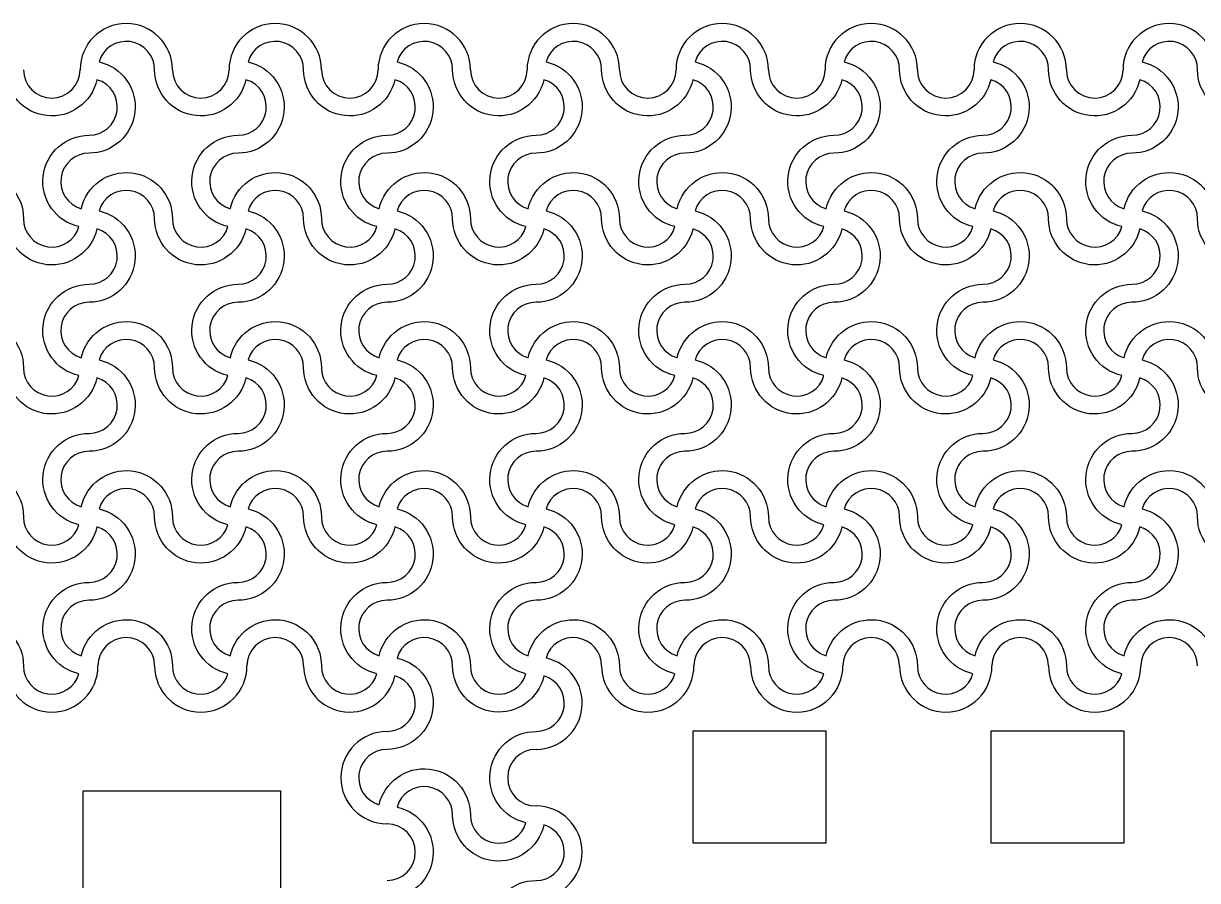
# Model space of a CAD drawing. Header units: millimetres. Extents: x 24 to 345, y 12 to 201.
# Drawn here: x 68.219 to 71.371, y 45.318 to 47.618 of the extents above; entities that cross this region are included whole.
import ezdxf

# ---------------------------------------------------------------- set-up
doc = ezdxf.new("R2010")
doc.units = ezdxf.units.MM
doc.header["$MEASUREMENT"] = 0
doc.layers.add('5th metal (rf+ground)', color=240, linetype='Continuous')

msp = doc.modelspace()

# ---------------------------------------------------------------- linework, layer by layer
at = {"layer": '5th metal (rf+ground)'}
for points in [[(68.41633, 47.46724, -0.8959788), (68.1713, 47.49421, 0.8687853), (68.02227, 47.51524, -0.8959788), (67.9953, 47.27021, 0.8687853), (67.97427, 47.12118, -0.8959788), (68.2193, 47.09421, 0.8687853), (68.36833, 47.07318, -0.8959788), (68.3953, 47.31821, 0.8687853)], [(68.41633, 47.46724, -0.8959788), (68.1713, 47.49421, 0.8687853), (68.02227, 47.51524, -0.8959788), (67.9953, 47.27021, 0.8687853), (67.97427, 47.12118, -0.8959788), (68.2193, 47.09421, 0.8687853), (68.36833, 47.07318, -0.8959788), (68.3953, 47.31821, 0.8687853)], [(68.41633, 47.46724, -0.8959788), (68.1713, 47.49421, 0.8687853), (68.02227, 47.51524, -0.8959788), (67.9953, 47.27021, 0.8687853), (67.97427, 47.12118, -0.8959788), (68.2193, 47.09421, 0.8687853), (68.36833, 47.07318, -0.8959788), (68.3953, 47.31821, 0.8687853)], [(68.41633, 47.46724, -0.8959788), (68.1713, 47.49421, 0.8687853), (68.02227, 47.51524, -0.8959788), (67.9953, 47.27021, 0.8687853), (67.97427, 47.12118, -0.8959788), (68.2193, 47.09421, 0.8687853), (68.36833, 47.07318, -0.8959788), (68.3953, 47.31821, 0.8687853)], [(68.81633, 47.46724, -0.8959788), (68.5713, 47.49421, 0.8687853), (68.42227, 47.51524, -0.8959788), (68.3953, 47.27021, 0.8687853), (68.37427, 47.12118, -0.8959788), (68.6193, 47.09421, 0.8687853), (68.76833, 47.07318, -0.8959788), (68.7953, 47.31821, 0.8687853)], [(68.81633, 47.46724, -0.8959788), (68.5713, 47.49421, 0.8687853), (68.42227, 47.51524, -0.8959788), (68.3953, 47.27021, 0.8687853), (68.37427, 47.12118, -0.8959788), (68.6193, 47.09421, 0.8687853), (68.76833, 47.07318, -0.8959788), (68.7953, 47.31821, 0.8687853)], [(68.81633, 47.46724, -0.8959788), (68.5713, 47.49421, 0.8687853), (68.42227, 47.51524, -0.8959788), (68.3953, 47.27021, 0.8687853), (68.37427, 47.12118, -0.8959788), (68.6193, 47.09421, 0.8687853), (68.76833, 47.07318, -0.8959788), (68.7953, 47.31821, 0.8687853)], [(68.81633, 47.46724, -0.8959788), (68.5713, 47.49421, 0.8687853), (68.42227, 47.51524, -0.8959788), (68.3953, 47.27021, 0.8687853), (68.37427, 47.12118, -0.8959788), (68.6193, 47.09421, 0.8687853), (68.76833, 47.07318, -0.8959788), (68.7953, 47.31821, 0.8687853)], [(69.21633, 47.46724, -0.8959788), (68.9713, 47.49421, 0.8687853), (68.82227, 47.51524, -0.8959788), (68.7953, 47.27021, 0.8687853), (68.77427, 47.12118, -0.8959788), (69.0193, 47.09421, 0.8687853), (69.16833, 47.07318, -0.8959788), (69.1953, 47.31821, 0.8687853)], [(69.21633, 47.46724, -0.8959788), (68.9713, 47.49421, 0.8687853), (68.82227, 47.51524, -0.8959788), (68.7953, 47.27021, 0.8687853), (68.77427, 47.12118, -0.8959788), (69.0193, 47.09421, 0.8687853), (69.16833, 47.07318, -0.8959788), (69.1953, 47.31821, 0.8687853)], [(69.21633, 47.46724, -0.8959788), (68.9713, 47.49421, 0.8687853), (68.82227, 47.51524, -0.8959788), (68.7953, 47.27021, 0.8687853), (68.77427, 47.12118, -0.8959788), (69.0193, 47.09421, 0.8687853), (69.16833, 47.07318, -0.8959788), (69.1953, 47.31821, 0.8687853)], [(69.21633, 47.46724, -0.8959788), (68.9713, 47.49421, 0.8687853), (68.82227, 47.51524, -0.8959788), (68.7953, 47.27021, 0.8687853), (68.77427, 47.12118, -0.8959788), (69.0193, 47.09421, 0.8687853), (69.16833, 47.07318, -0.8959788), (69.1953, 47.31821, 0.8687853)], [(69.61633, 47.46724, -0.8959788), (69.3713, 47.49421, 0.8687853), (69.22227, 47.51524, -0.8959788), (69.1953, 47.27021, 0.8687853), (69.17427, 47.12118, -0.8959788), (69.4193, 47.09421, 0.8687853), (69.56833, 47.07318, -0.8959788), (69.5953, 47.31821, 0.8687853)], [(69.61633, 47.46724, -0.8959788), (69.3713, 47.49421, 0.8687853), (69.22227, 47.51524, -0.8959788), (69.1953, 47.27021, 0.8687853), (69.17427, 47.12118, -0.8959788), (69.4193, 47.09421, 0.8687853), (69.56833, 47.07318, -0.8959788), (69.5953, 47.31821, 0.8687853)], [(69.61633, 47.46724, -0.8959788), (69.3713, 47.49421, 0.8687853), (69.22227, 47.51524, -0.8959788), (69.1953, 47.27021, 0.8687853), (69.17427, 47.12118, -0.8959788), (69.4193, 47.09421, 0.8687853), (69.56833, 47.07318, -0.8959788), (69.5953, 47.31821, 0.8687853)], [(69.61633, 47.46724, -0.8959788), (69.3713, 47.49421, 0.8687853), (69.22227, 47.51524, -0.8959788), (69.1953, 47.27021, 0.8687853), (69.17427, 47.12118, -0.8959788), (69.4193, 47.09421, 0.8687853), (69.56833, 47.07318, -0.8959788), (69.5953, 47.31821, 0.8687853)], [(70.01633, 47.46724, -0.8959788), (69.7713, 47.49421, 0.8687853), (69.62227, 47.51524, -0.8959788), (69.5953, 47.27021, 0.8687853), (69.57427, 47.12118, -0.8959788), (69.8193, 47.09421, 0.8687853), (69.96833, 47.07318, -0.8959788), (69.9953, 47.31821, 0.8687853)], [(70.01633, 47.46724, -0.8959788), (69.7713, 47.49421, 0.8687853), (69.62227, 47.51524, -0.8959788), (69.5953, 47.27021, 0.8687853), (69.57427, 47.12118, -0.8959788), (69.8193, 47.09421, 0.8687853), (69.96833, 47.07318, -0.8959788), (69.9953, 47.31821, 0.8687853)], [(70.01633, 47.46724, -0.8959788), (69.7713, 47.49421, 0.8687853), (69.62227, 47.51524, -0.8959788), (69.5953, 47.27021, 0.8687853), (69.57427, 47.12118, -0.8959788), (69.8193, 47.09421, 0.8687853), (69.96833, 47.07318, -0.8959788), (69.9953, 47.31821, 0.8687853)], [(70.01633, 47.46724, -0.8959788), (69.7713, 47.49421, 0.8687853), (69.62227, 47.51524, -0.8959788), (69.5953, 47.27021, 0.8687853), (69.57427, 47.12118, -0.8959788), (69.8193, 47.09421, 0.8687853), (69.96833, 47.07318, -0.8959788), (69.9953, 47.31821, 0.8687853)], [(70.41633, 47.46724, -0.8959788), (70.1713, 47.49421, 0.8687853), (70.02227, 47.51524, -0.8959788), (69.9953, 47.27021, 0.8687853), (69.97427, 47.12118, -0.8959788), (70.2193, 47.09421, 0.8687853), (70.36833, 47.07318, -0.8959788), (70.3953, 47.31821, 0.8687853)], [(70.41633, 47.46724, -0.8959788), (70.1713, 47.49421, 0.8687853), (70.02227, 47.51524, -0.8959788), (69.9953, 47.27021, 0.8687853), (69.97427, 47.12118, -0.8959788), (70.2193, 47.09421, 0.8687853), (70.36833, 47.07318, -0.8959788), (70.3953, 47.31821, 0.8687853)], [(70.41633, 47.46724, -0.8959788), (70.1713, 47.49421, 0.8687853), (70.02227, 47.51524, -0.8959788), (69.9953, 47.27021, 0.8687853), (69.97427, 47.12118, -0.8959788), (70.2193, 47.09421, 0.8687853), (70.36833, 47.07318, -0.8959788), (70.3953, 47.31821, 0.8687853)], [(70.41633, 47.46724, -0.8959788), (70.1713, 47.49421, 0.8687853), (70.02227, 47.51524, -0.8959788), (69.9953, 47.27021, 0.8687853), (69.97427, 47.12118, -0.8959788), (70.2193, 47.09421, 0.8687853), (70.36833, 47.07318, -0.8959788), (70.3953, 47.31821, 0.8687853)], [(70.81633, 47.46724, -0.8959788), (70.5713, 47.49421, 0.8687853), (70.42227, 47.51524, -0.8959788), (70.3953, 47.27021, 0.8687853), (70.37427, 47.12118, -0.8959788), (70.6193, 47.09421, 0.8687853), (70.76833, 47.07318, -0.8959788), (70.7953, 47.31821, 0.8687853)], [(70.81633, 47.46724, -0.8959788), (70.5713, 47.49421, 0.8687853), (70.42227, 47.51524, -0.8959788), (70.3953, 47.27021, 0.8687853), (70.37427, 47.12118, -0.8959788), (70.6193, 47.09421, 0.8687853), (70.76833, 47.07318, -0.8959788), (70.7953, 47.31821, 0.8687853)], [(70.81633, 47.46724, -0.8959788), (70.5713, 47.49421, 0.8687853), (70.42227, 47.51524, -0.8959788), (70.3953, 47.27021, 0.8687853), (70.37427, 47.12118, -0.8959788), (70.6193, 47.09421, 0.8687853), (70.76833, 47.07318, -0.8959788), (70.7953, 47.31821, 0.8687853)], [(70.81633, 47.46724, -0.8959788), (70.5713, 47.49421, 0.8687853), (70.42227, 47.51524, -0.8959788), (70.3953, 47.27021, 0.8687853), (70.37427, 47.12118, -0.8959788), (70.6193, 47.09421, 0.8687853), (70.76833, 47.07318, -0.8959788), (70.7953, 47.31821, 0.8687853)], [(71.21633, 47.46724, -0.8959788), (70.9713, 47.49421, 0.8687853), (70.82227, 47.51524, -0.8959788), (70.7953, 47.27021, 0.8687853), (70.77427, 47.12118, -0.8959788), (71.0193, 47.09421, 0.8687853), (71.16833, 47.07318, -0.8959788), (71.1953, 47.31821, 0.8687853)], [(71.21633, 47.46724, -0.8959788), (70.9713, 47.49421, 0.8687853), (70.82227, 47.51524, -0.8959788), (70.7953, 47.27021, 0.8687853), (70.77427, 47.12118, -0.8959788), (71.0193, 47.09421, 0.8687853), (71.16833, 47.07318, -0.8959788), (71.1953, 47.31821, 0.8687853)], [(71.21633, 47.46724, -0.8959788), (70.9713, 47.49421, 0.8687853), (70.82227, 47.51524, -0.8959788), (70.7953, 47.27021, 0.8687853), (70.77427, 47.12118, -0.8959788), (71.0193, 47.09421, 0.8687853), (71.16833, 47.07318, -0.8959788), (71.1953, 47.31821, 0.8687853)], [(71.21633, 47.46724, -0.8959788), (70.9713, 47.49421, 0.8687853), (70.82227, 47.51524, -0.8959788), (70.7953, 47.27021, 0.8687853), (70.77427, 47.12118, -0.8959788), (71.0193, 47.09421, 0.8687853), (71.16833, 47.07318, -0.8959788), (71.1953, 47.31821, 0.8687853)], [(71.61633, 47.46724, -0.8959788), (71.3713, 47.49421, 0.8687853), (71.22227, 47.51524, -0.8959788), (71.1953, 47.27021, 0.8687853), (71.17427, 47.12118, -0.8959788), (71.4193, 47.09421, 0.8687853), (71.56833, 47.07318, -0.8959788), (71.5953, 47.31821, 0.8687853)], [(71.61633, 47.46724, -0.8959788), (71.3713, 47.49421, 0.8687853), (71.22227, 47.51524, -0.8959788), (71.1953, 47.27021, 0.8687853), (71.17427, 47.12118, -0.8959788), (71.4193, 47.09421, 0.8687853), (71.56833, 47.07318, -0.8959788), (71.5953, 47.31821, 0.8687853)], [(71.61633, 47.46724, -0.8959788), (71.3713, 47.49421, 0.8687853), (71.22227, 47.51524, -0.8959788), (71.1953, 47.27021, 0.8687853), (71.17427, 47.12118, -0.8959788), (71.4193, 47.09421, 0.8687853), (71.56833, 47.07318, -0.8959788), (71.5953, 47.31821, 0.8687853)], [(71.61633, 47.46724, -0.8959788), (71.3713, 47.49421, 0.8687853), (71.22227, 47.51524, -0.8959788), (71.1953, 47.27021, 0.8687853), (71.17427, 47.12118, -0.8959788), (71.4193, 47.09421, 0.8687853), (71.56833, 47.07318, -0.8959788), (71.5953, 47.31821, 0.8687853)], [(68.41633, 47.06724, -0.8959788), (68.1713, 47.09421, 0.8687853), (68.02227, 47.11524, -0.8959788), (67.9953, 46.87021, 0.8687853), (67.97427, 46.72118, -0.8959788), (68.2193, 46.69421, 0.8687853), (68.36833, 46.67318, -0.8959788), (68.3953, 46.91821, 0.8687853)], [(68.41633, 47.06724, -0.8959788), (68.1713, 47.09421, 0.8687853), (68.02227, 47.11524, -0.8959788), (67.9953, 46.87021, 0.8687853), (67.97427, 46.72118, -0.8959788), (68.2193, 46.69421, 0.8687853), (68.36833, 46.67318, -0.8959788), (68.3953, 46.91821, 0.8687853)], [(68.41633, 47.06724, -0.8959788), (68.1713, 47.09421, 0.8687853), (68.02227, 47.11524, -0.8959788), (67.9953, 46.87021, 0.8687853), (67.97427, 46.72118, -0.8959788), (68.2193, 46.69421, 0.8687853), (68.36833, 46.67318, -0.8959788), (68.3953, 46.91821, 0.8687853)], [(68.41633, 47.06724, -0.8959788), (68.1713, 47.09421, 0.8687853), (68.02227, 47.11524, -0.8959788), (67.9953, 46.87021, 0.8687853), (67.97427, 46.72118, -0.8959788), (68.2193, 46.69421, 0.8687853), (68.36833, 46.67318, -0.8959788), (68.3953, 46.91821, 0.8687853)], [(68.81633, 47.06724, -0.8959788), (68.5713, 47.09421, 0.8687853), (68.42227, 47.11524, -0.8959788), (68.3953, 46.87021, 0.8687853), (68.37427, 46.72118, -0.8959788), (68.6193, 46.69421, 0.8687853), (68.76833, 46.67318, -0.8959788), (68.7953, 46.91821, 0.8687853)], [(68.81633, 47.06724, -0.8959788), (68.5713, 47.09421, 0.8687853), (68.42227, 47.11524, -0.8959788), (68.3953, 46.87021, 0.8687853), (68.37427, 46.72118, -0.8959788), (68.6193, 46.69421, 0.8687853), (68.76833, 46.67318, -0.8959788), (68.7953, 46.91821, 0.8687853)], [(68.81633, 47.06724, -0.8959788), (68.5713, 47.09421, 0.8687853), (68.42227, 47.11524, -0.8959788), (68.3953, 46.87021, 0.8687853), (68.37427, 46.72118, -0.8959788), (68.6193, 46.69421, 0.8687853), (68.76833, 46.67318, -0.8959788), (68.7953, 46.91821, 0.8687853)], [(68.81633, 47.06724, -0.8959788), (68.5713, 47.09421, 0.8687853), (68.42227, 47.11524, -0.8959788), (68.3953, 46.87021, 0.8687853), (68.37427, 46.72118, -0.8959788), (68.6193, 46.69421, 0.8687853), (68.76833, 46.67318, -0.8959788), (68.7953, 46.91821, 0.8687853)], [(69.21633, 47.06724, -0.8959788), (68.9713, 47.09421, 0.8687853), (68.82227, 47.11524, -0.8959788), (68.7953, 46.87021, 0.8687853), (68.77427, 46.72118, -0.8959788), (69.0193, 46.69421, 0.8687853), (69.16833, 46.67318, -0.8959788), (69.1953, 46.91821, 0.8687853)], [(69.21633, 47.06724, -0.8959788), (68.9713, 47.09421, 0.8687853), (68.82227, 47.11524, -0.8959788), (68.7953, 46.87021, 0.8687853), (68.77427, 46.72118, -0.8959788), (69.0193, 46.69421, 0.8687853), (69.16833, 46.67318, -0.8959788), (69.1953, 46.91821, 0.8687853)], [(69.21633, 47.06724, -0.8959788), (68.9713, 47.09421, 0.8687853), (68.82227, 47.11524, -0.8959788), (68.7953, 46.87021, 0.8687853), (68.77427, 46.72118, -0.8959788), (69.0193, 46.69421, 0.8687853), (69.16833, 46.67318, -0.8959788), (69.1953, 46.91821, 0.8687853)], [(69.21633, 47.06724, -0.8959788), (68.9713, 47.09421, 0.8687853), (68.82227, 47.11524, -0.8959788), (68.7953, 46.87021, 0.8687853), (68.77427, 46.72118, -0.8959788), (69.0193, 46.69421, 0.8687853), (69.16833, 46.67318, -0.8959788), (69.1953, 46.91821, 0.8687853)], [(69.61633, 47.06724, -0.8959788), (69.3713, 47.09421, 0.8687853), (69.22227, 47.11524, -0.8959788), (69.1953, 46.87021, 0.8687853), (69.17427, 46.72118, -0.8959788), (69.4193, 46.69421, 0.8687853), (69.56833, 46.67318, -0.8959788), (69.5953, 46.91821, 0.8687853)], [(69.61633, 47.06724, -0.8959788), (69.3713, 47.09421, 0.8687853), (69.22227, 47.11524, -0.8959788), (69.1953, 46.87021, 0.8687853), (69.17427, 46.72118, -0.8959788), (69.4193, 46.69421, 0.8687853), (69.56833, 46.67318, -0.8959788), (69.5953, 46.91821, 0.8687853)], [(69.61633, 47.06724, -0.8959788), (69.3713, 47.09421, 0.8687853), (69.22227, 47.11524, -0.8959788), (69.1953, 46.87021, 0.8687853), (69.17427, 46.72118, -0.8959788), (69.4193, 46.69421, 0.8687853), (69.56833, 46.67318, -0.8959788), (69.5953, 46.91821, 0.8687853)], [(69.61633, 47.06724, -0.8959788), (69.3713, 47.09421, 0.8687853), (69.22227, 47.11524, -0.8959788), (69.1953, 46.87021, 0.8687853), (69.17427, 46.72118, -0.8959788), (69.4193, 46.69421, 0.8687853), (69.56833, 46.67318, -0.8959788), (69.5953, 46.91821, 0.8687853)], [(70.01633, 47.06724, -0.8959788), (69.7713, 47.09421, 0.8687853), (69.62227, 47.11524, -0.8959788), (69.5953, 46.87021, 0.8687853), (69.57427, 46.72118, -0.8959788), (69.8193, 46.69421, 0.8687853), (69.96833, 46.67318, -0.8959788), (69.9953, 46.91821, 0.8687853)], [(70.01633, 47.06724, -0.8959788), (69.7713, 47.09421, 0.8687853), (69.62227, 47.11524, -0.8959788), (69.5953, 46.87021, 0.8687853), (69.57427, 46.72118, -0.8959788), (69.8193, 46.69421, 0.8687853), (69.96833, 46.67318, -0.8959788), (69.9953, 46.91821, 0.8687853)], [(70.01633, 47.06724, -0.8959788), (69.7713, 47.09421, 0.8687853), (69.62227, 47.11524, -0.8959788), (69.5953, 46.87021, 0.8687853), (69.57427, 46.72118, -0.8959788), (69.8193, 46.69421, 0.8687853), (69.96833, 46.67318, -0.8959788), (69.9953, 46.91821, 0.8687853)], [(70.01633, 47.06724, -0.8959788), (69.7713, 47.09421, 0.8687853), (69.62227, 47.11524, -0.8959788), (69.5953, 46.87021, 0.8687853), (69.57427, 46.72118, -0.8959788), (69.8193, 46.69421, 0.8687853), (69.96833, 46.67318, -0.8959788), (69.9953, 46.91821, 0.8687853)], [(70.41633, 47.06724, -0.8959788), (70.1713, 47.09421, 0.8687853), (70.02227, 47.11524, -0.8959788), (69.9953, 46.87021, 0.8687853), (69.97427, 46.72118, -0.8959788), (70.2193, 46.69421, 0.8687853), (70.36833, 46.67318, -0.8959788), (70.3953, 46.91821, 0.8687853)], [(70.41633, 47.06724, -0.8959788), (70.1713, 47.09421, 0.8687853), (70.02227, 47.11524, -0.8959788), (69.9953, 46.87021, 0.8687853), (69.97427, 46.72118, -0.8959788), (70.2193, 46.69421, 0.8687853), (70.36833, 46.67318, -0.8959788), (70.3953, 46.91821, 0.8687853)], [(70.41633, 47.06724, -0.8959788), (70.1713, 47.09421, 0.8687853), (70.02227, 47.11524, -0.8959788), (69.9953, 46.87021, 0.8687853), (69.97427, 46.72118, -0.8959788), (70.2193, 46.69421, 0.8687853), (70.36833, 46.67318, -0.8959788), (70.3953, 46.91821, 0.8687853)], [(70.41633, 47.06724, -0.8959788), (70.1713, 47.09421, 0.8687853), (70.02227, 47.11524, -0.8959788), (69.9953, 46.87021, 0.8687853), (69.97427, 46.72118, -0.8959788), (70.2193, 46.69421, 0.8687853), (70.36833, 46.67318, -0.8959788), (70.3953, 46.91821, 0.8687853)], [(70.81633, 47.06724, -0.8959788), (70.5713, 47.09421, 0.8687853), (70.42227, 47.11524, -0.8959788), (70.3953, 46.87021, 0.8687853), (70.37427, 46.72118, -0.8959788), (70.6193, 46.69421, 0.8687853), (70.76833, 46.67318, -0.8959788), (70.7953, 46.91821, 0.8687853)], [(70.81633, 47.06724, -0.8959788), (70.5713, 47.09421, 0.8687853), (70.42227, 47.11524, -0.8959788), (70.3953, 46.87021, 0.8687853), (70.37427, 46.72118, -0.8959788), (70.6193, 46.69421, 0.8687853), (70.76833, 46.67318, -0.8959788), (70.7953, 46.91821, 0.8687853)], [(70.81633, 47.06724, -0.8959788), (70.5713, 47.09421, 0.8687853), (70.42227, 47.11524, -0.8959788), (70.3953, 46.87021, 0.8687853), (70.37427, 46.72118, -0.8959788), (70.6193, 46.69421, 0.8687853), (70.76833, 46.67318, -0.8959788), (70.7953, 46.91821, 0.8687853)], [(70.81633, 47.06724, -0.8959788), (70.5713, 47.09421, 0.8687853), (70.42227, 47.11524, -0.8959788), (70.3953, 46.87021, 0.8687853), (70.37427, 46.72118, -0.8959788), (70.6193, 46.69421, 0.8687853), (70.76833, 46.67318, -0.8959788), (70.7953, 46.91821, 0.8687853)], [(71.21633, 47.06724, -0.8959788), (70.9713, 47.09421, 0.8687853), (70.82227, 47.11524, -0.8959788), (70.7953, 46.87021, 0.8687853), (70.77427, 46.72118, -0.8959788), (71.0193, 46.69421, 0.8687853), (71.16833, 46.67318, -0.8959788), (71.1953, 46.91821, 0.8687853)], [(71.21633, 47.06724, -0.8959788), (70.9713, 47.09421, 0.8687853), (70.82227, 47.11524, -0.8959788), (70.7953, 46.87021, 0.8687853), (70.77427, 46.72118, -0.8959788), (71.0193, 46.69421, 0.8687853), (71.16833, 46.67318, -0.8959788), (71.1953, 46.91821, 0.8687853)], [(71.21633, 47.06724, -0.8959788), (70.9713, 47.09421, 0.8687853), (70.82227, 47.11524, -0.8959788), (70.7953, 46.87021, 0.8687853), (70.77427, 46.72118, -0.8959788), (71.0193, 46.69421, 0.8687853), (71.16833, 46.67318, -0.8959788), (71.1953, 46.91821, 0.8687853)], [(71.21633, 47.06724, -0.8959788), (70.9713, 47.09421, 0.8687853), (70.82227, 47.11524, -0.8959788), (70.7953, 46.87021, 0.8687853), (70.77427, 46.72118, -0.8959788), (71.0193, 46.69421, 0.8687853), (71.16833, 46.67318, -0.8959788), (71.1953, 46.91821, 0.8687853)], [(71.61633, 47.06724, -0.8959788), (71.3713, 47.09421, 0.8687853), (71.22227, 47.11524, -0.8959788), (71.1953, 46.87021, 0.8687853), (71.17427, 46.72118, -0.8959788), (71.4193, 46.69421, 0.8687853), (71.56833, 46.67318, -0.8959788), (71.5953, 46.91821, 0.8687853)], [(71.61633, 47.06724, -0.8959788), (71.3713, 47.09421, 0.8687853), (71.22227, 47.11524, -0.8959788), (71.1953, 46.87021, 0.8687853), (71.17427, 46.72118, -0.8959788), (71.4193, 46.69421, 0.8687853), (71.56833, 46.67318, -0.8959788), (71.5953, 46.91821, 0.8687853)], [(71.61633, 47.06724, -0.8959788), (71.3713, 47.09421, 0.8687853), (71.22227, 47.11524, -0.8959788), (71.1953, 46.87021, 0.8687853), (71.17427, 46.72118, -0.8959788), (71.4193, 46.69421, 0.8687853), (71.56833, 46.67318, -0.8959788), (71.5953, 46.91821, 0.8687853)], [(71.61633, 47.06724, -0.8959788), (71.3713, 47.09421, 0.8687853), (71.22227, 47.11524, -0.8959788), (71.1953, 46.87021, 0.8687853), (71.17427, 46.72118, -0.8959788), (71.4193, 46.69421, 0.8687853), (71.56833, 46.67318, -0.8959788), (71.5953, 46.91821, 0.8687853)], [(68.41633, 46.66724, -0.8959788), (68.1713, 46.69421, 0.8687853), (68.02227, 46.71524, -0.8959788), (67.9953, 46.47021, 0.8687853), (67.97427, 46.32118, -0.8959788), (68.2193, 46.29421, 0.8687853), (68.36833, 46.27318, -0.8959788), (68.3953, 46.51821, 0.8687853)], [(68.41633, 46.66724, -0.8959788), (68.1713, 46.69421, 0.8687853), (68.02227, 46.71524, -0.8959788), (67.9953, 46.47021, 0.8687853), (67.97427, 46.32118, -0.8959788), (68.2193, 46.29421, 0.8687853), (68.36833, 46.27318, -0.8959788), (68.3953, 46.51821, 0.8687853)], [(68.41633, 46.66724, -0.8959788), (68.1713, 46.69421, 0.8687853), (68.02227, 46.71524, -0.8959788), (67.9953, 46.47021, 0.8687853), (67.97427, 46.32118, -0.8959788), (68.2193, 46.29421, 0.8687853), (68.36833, 46.27318, -0.8959788), (68.3953, 46.51821, 0.8687853)], [(68.41633, 46.66724, -0.8959788), (68.1713, 46.69421, 0.8687853), (68.02227, 46.71524, -0.8959788), (67.9953, 46.47021, 0.8687853), (67.97427, 46.32118, -0.8959788), (68.2193, 46.29421, 0.8687853), (68.36833, 46.27318, -0.8959788), (68.3953, 46.51821, 0.8687853)], [(68.81633, 46.66724, -0.8959788), (68.5713, 46.69421, 0.8687853), (68.42227, 46.71524, -0.8959788), (68.3953, 46.47021, 0.8687853), (68.37427, 46.32118, -0.8959788), (68.6193, 46.29421, 0.8687853), (68.76833, 46.27318, -0.8959788), (68.7953, 46.51821, 0.8687853)], [(68.81633, 46.66724, -0.8959788), (68.5713, 46.69421, 0.8687853), (68.42227, 46.71524, -0.8959788), (68.3953, 46.47021, 0.8687853), (68.37427, 46.32118, -0.8959788), (68.6193, 46.29421, 0.8687853), (68.76833, 46.27318, -0.8959788), (68.7953, 46.51821, 0.8687853)], [(68.81633, 46.66724, -0.8959788), (68.5713, 46.69421, 0.8687853), (68.42227, 46.71524, -0.8959788), (68.3953, 46.47021, 0.8687853), (68.37427, 46.32118, -0.8959788), (68.6193, 46.29421, 0.8687853), (68.76833, 46.27318, -0.8959788), (68.7953, 46.51821, 0.8687853)], [(68.81633, 46.66724, -0.8959788), (68.5713, 46.69421, 0.8687853), (68.42227, 46.71524, -0.8959788), (68.3953, 46.47021, 0.8687853), (68.37427, 46.32118, -0.8959788), (68.6193, 46.29421, 0.8687853), (68.76833, 46.27318, -0.8959788), (68.7953, 46.51821, 0.8687853)], [(69.21633, 46.66724, -0.8959788), (68.9713, 46.69421, 0.8687853), (68.82227, 46.71524, -0.8959788), (68.7953, 46.47021, 0.8687853), (68.77427, 46.32118, -0.8959788), (69.0193, 46.29421, 0.8687853), (69.16833, 46.27318, -0.8959788), (69.1953, 46.51821, 0.8687853)], [(69.21633, 46.66724, -0.8959788), (68.9713, 46.69421, 0.8687853), (68.82227, 46.71524, -0.8959788), (68.7953, 46.47021, 0.8687853), (68.77427, 46.32118, -0.8959788), (69.0193, 46.29421, 0.8687853), (69.16833, 46.27318, -0.8959788), (69.1953, 46.51821, 0.8687853)], [(69.21633, 46.66724, -0.8959788), (68.9713, 46.69421, 0.8687853), (68.82227, 46.71524, -0.8959788), (68.7953, 46.47021, 0.8687853), (68.77427, 46.32118, -0.8959788), (69.0193, 46.29421, 0.8687853), (69.16833, 46.27318, -0.8959788), (69.1953, 46.51821, 0.8687853)], [(69.21633, 46.66724, -0.8959788), (68.9713, 46.69421, 0.8687853), (68.82227, 46.71524, -0.8959788), (68.7953, 46.47021, 0.8687853), (68.77427, 46.32118, -0.8959788), (69.0193, 46.29421, 0.8687853), (69.16833, 46.27318, -0.8959788), (69.1953, 46.51821, 0.8687853)], [(69.61633, 46.66724, -0.8959788), (69.3713, 46.69421, 0.8687853), (69.22227, 46.71524, -0.8959788), (69.1953, 46.47021, 0.8687853), (69.17427, 46.32118, -0.8959788), (69.4193, 46.29421, 0.8687853), (69.56833, 46.27318, -0.8959788), (69.5953, 46.51821, 0.8687853)], [(69.61633, 46.66724, -0.8959788), (69.3713, 46.69421, 0.8687853), (69.22227, 46.71524, -0.8959788), (69.1953, 46.47021, 0.8687853), (69.17427, 46.32118, -0.8959788), (69.4193, 46.29421, 0.8687853), (69.56833, 46.27318, -0.8959788), (69.5953, 46.51821, 0.8687853)], [(69.61633, 46.66724, -0.8959788), (69.3713, 46.69421, 0.8687853), (69.22227, 46.71524, -0.8959788), (69.1953, 46.47021, 0.8687853), (69.17427, 46.32118, -0.8959788), (69.4193, 46.29421, 0.8687853), (69.56833, 46.27318, -0.8959788), (69.5953, 46.51821, 0.8687853)], [(69.61633, 46.66724, -0.8959788), (69.3713, 46.69421, 0.8687853), (69.22227, 46.71524, -0.8959788), (69.1953, 46.47021, 0.8687853), (69.17427, 46.32118, -0.8959788), (69.4193, 46.29421, 0.8687853), (69.56833, 46.27318, -0.8959788), (69.5953, 46.51821, 0.8687853)], [(70.01633, 46.66724, -0.8959788), (69.7713, 46.69421, 0.8687853), (69.62227, 46.71524, -0.8959788), (69.5953, 46.47021, 0.8687853), (69.57427, 46.32118, -0.8959788), (69.8193, 46.29421, 0.8687853), (69.96833, 46.27318, -0.8959788), (69.9953, 46.51821, 0.8687853)], [(70.01633, 46.66724, -0.8959788), (69.7713, 46.69421, 0.8687853), (69.62227, 46.71524, -0.8959788), (69.5953, 46.47021, 0.8687853), (69.57427, 46.32118, -0.8959788), (69.8193, 46.29421, 0.8687853), (69.96833, 46.27318, -0.8959788), (69.9953, 46.51821, 0.8687853)], [(70.01633, 46.66724, -0.8959788), (69.7713, 46.69421, 0.8687853), (69.62227, 46.71524, -0.8959788), (69.5953, 46.47021, 0.8687853), (69.57427, 46.32118, -0.8959788), (69.8193, 46.29421, 0.8687853), (69.96833, 46.27318, -0.8959788), (69.9953, 46.51821, 0.8687853)], [(70.01633, 46.66724, -0.8959788), (69.7713, 46.69421, 0.8687853), (69.62227, 46.71524, -0.8959788), (69.5953, 46.47021, 0.8687853), (69.57427, 46.32118, -0.8959788), (69.8193, 46.29421, 0.8687853), (69.96833, 46.27318, -0.8959788), (69.9953, 46.51821, 0.8687853)], [(70.41633, 46.66724, -0.8959788), (70.1713, 46.69421, 0.8687853), (70.02227, 46.71524, -0.8959788), (69.9953, 46.47021, 0.8687853), (69.97427, 46.32118, -0.8959788), (70.2193, 46.29421, 0.8687853), (70.36833, 46.27318, -0.8959788), (70.3953, 46.51821, 0.8687853)], [(70.41633, 46.66724, -0.8959788), (70.1713, 46.69421, 0.8687853), (70.02227, 46.71524, -0.8959788), (69.9953, 46.47021, 0.8687853), (69.97427, 46.32118, -0.8959788), (70.2193, 46.29421, 0.8687853), (70.36833, 46.27318, -0.8959788), (70.3953, 46.51821, 0.8687853)], [(70.41633, 46.66724, -0.8959788), (70.1713, 46.69421, 0.8687853), (70.02227, 46.71524, -0.8959788), (69.9953, 46.47021, 0.8687853), (69.97427, 46.32118, -0.8959788), (70.2193, 46.29421, 0.8687853), (70.36833, 46.27318, -0.8959788), (70.3953, 46.51821, 0.8687853)], [(70.41633, 46.66724, -0.8959788), (70.1713, 46.69421, 0.8687853), (70.02227, 46.71524, -0.8959788), (69.9953, 46.47021, 0.8687853), (69.97427, 46.32118, -0.8959788), (70.2193, 46.29421, 0.8687853), (70.36833, 46.27318, -0.8959788), (70.3953, 46.51821, 0.8687853)], [(70.81633, 46.66724, -0.8959788), (70.5713, 46.69421, 0.8687853), (70.42227, 46.71524, -0.8959788), (70.3953, 46.47021, 0.8687853), (70.37427, 46.32118, -0.8959788), (70.6193, 46.29421, 0.8687853), (70.76833, 46.27318, -0.8959788), (70.7953, 46.51821, 0.8687853)], [(70.81633, 46.66724, -0.8959788), (70.5713, 46.69421, 0.8687853), (70.42227, 46.71524, -0.8959788), (70.3953, 46.47021, 0.8687853), (70.37427, 46.32118, -0.8959788), (70.6193, 46.29421, 0.8687853), (70.76833, 46.27318, -0.8959788), (70.7953, 46.51821, 0.8687853)], [(70.81633, 46.66724, -0.8959788), (70.5713, 46.69421, 0.8687853), (70.42227, 46.71524, -0.8959788), (70.3953, 46.47021, 0.8687853), (70.37427, 46.32118, -0.8959788), (70.6193, 46.29421, 0.8687853), (70.76833, 46.27318, -0.8959788), (70.7953, 46.51821, 0.8687853)], [(70.81633, 46.66724, -0.8959788), (70.5713, 46.69421, 0.8687853), (70.42227, 46.71524, -0.8959788), (70.3953, 46.47021, 0.8687853), (70.37427, 46.32118, -0.8959788), (70.6193, 46.29421, 0.8687853), (70.76833, 46.27318, -0.8959788), (70.7953, 46.51821, 0.8687853)], [(71.21633, 46.66724, -0.8959788), (70.9713, 46.69421, 0.8687853), (70.82227, 46.71524, -0.8959788), (70.7953, 46.47021, 0.8687853), (70.77427, 46.32118, -0.8959788), (71.0193, 46.29421, 0.8687853), (71.16833, 46.27318, -0.8959788), (71.1953, 46.51821, 0.8687853)], [(71.21633, 46.66724, -0.8959788), (70.9713, 46.69421, 0.8687853), (70.82227, 46.71524, -0.8959788), (70.7953, 46.47021, 0.8687853), (70.77427, 46.32118, -0.8959788), (71.0193, 46.29421, 0.8687853), (71.16833, 46.27318, -0.8959788), (71.1953, 46.51821, 0.8687853)], [(71.21633, 46.66724, -0.8959788), (70.9713, 46.69421, 0.8687853), (70.82227, 46.71524, -0.8959788), (70.7953, 46.47021, 0.8687853), (70.77427, 46.32118, -0.8959788), (71.0193, 46.29421, 0.8687853), (71.16833, 46.27318, -0.8959788), (71.1953, 46.51821, 0.8687853)], [(71.21633, 46.66724, -0.8959788), (70.9713, 46.69421, 0.8687853), (70.82227, 46.71524, -0.8959788), (70.7953, 46.47021, 0.8687853), (70.77427, 46.32118, -0.8959788), (71.0193, 46.29421, 0.8687853), (71.16833, 46.27318, -0.8959788), (71.1953, 46.51821, 0.8687853)], [(71.61633, 46.66724, -0.8959788), (71.3713, 46.69421, 0.8687853), (71.22227, 46.71524, -0.8959788), (71.1953, 46.47021, 0.8687853), (71.17427, 46.32118, -0.8959788), (71.4193, 46.29421, 0.8687853), (71.56833, 46.27318, -0.8959788), (71.5953, 46.51821, 0.8687853)], [(71.61633, 46.66724, -0.8959788), (71.3713, 46.69421, 0.8687853), (71.22227, 46.71524, -0.8959788), (71.1953, 46.47021, 0.8687853), (71.17427, 46.32118, -0.8959788), (71.4193, 46.29421, 0.8687853), (71.56833, 46.27318, -0.8959788), (71.5953, 46.51821, 0.8687853)], [(71.61633, 46.66724, -0.8959788), (71.3713, 46.69421, 0.8687853), (71.22227, 46.71524, -0.8959788), (71.1953, 46.47021, 0.8687853), (71.17427, 46.32118, -0.8959788), (71.4193, 46.29421, 0.8687853), (71.56833, 46.27318, -0.8959788), (71.5953, 46.51821, 0.8687853)], [(71.61633, 46.66724, -0.8959788), (71.3713, 46.69421, 0.8687853), (71.22227, 46.71524, -0.8959788), (71.1953, 46.47021, 0.8687853), (71.17427, 46.32118, -0.8959788), (71.4193, 46.29421, 0.8687853), (71.56833, 46.27318, -0.8959788), (71.5953, 46.51821, 0.8687853)], [(68.41633, 46.26724, -0.8959788), (68.1713, 46.29421, 0.8687853), (68.02227, 46.31524, -0.8959788), (67.9953, 46.07021, 0.8687853), (67.97427, 45.92118, -0.8959788), (68.2193, 45.89421, 0.8687853), (68.36833, 45.87318, -0.8959788), (68.3953, 46.11821, 0.8687853)], [(68.41633, 46.26724, -0.8959788), (68.1713, 46.29421, 0.8687853), (68.02227, 46.31524, -0.8959788), (67.9953, 46.07021, 0.8687853), (67.97427, 45.92118, -0.8959788), (68.2193, 45.89421, 0.8687853), (68.36833, 45.87318, -0.8959788), (68.3953, 46.11821, 0.8687853)], [(68.41633, 46.26724, -0.8959788), (68.1713, 46.29421, 0.8687853), (68.02227, 46.31524, -0.8959788), (67.9953, 46.07021, 0.8687853), (67.97427, 45.92118, -0.8959788), (68.2193, 45.89421, 0.8687853), (68.36833, 45.87318, -0.8959788), (68.3953, 46.11821, 0.8687853)], [(68.41633, 46.26724, -0.8959788), (68.1713, 46.29421, 0.8687853), (68.02227, 46.31524, -0.8959788), (67.9953, 46.07021, 0.8687853), (67.97427, 45.92118, -0.8959788), (68.2193, 45.89421, 0.8687853), (68.36833, 45.87318, -0.8959788), (68.3953, 46.11821, 0.8687853)], [(68.81633, 46.26724, -0.8959788), (68.5713, 46.29421, 0.8687853), (68.42227, 46.31524, -0.8959788), (68.3953, 46.07021, 0.8687853), (68.37427, 45.92118, -0.8959788), (68.6193, 45.89421, 0.8687853), (68.76833, 45.87318, -0.8959788), (68.7953, 46.11821, 0.8687853)], [(68.81633, 46.26724, -0.8959788), (68.5713, 46.29421, 0.8687853), (68.42227, 46.31524, -0.8959788), (68.3953, 46.07021, 0.8687853), (68.37427, 45.92118, -0.8959788), (68.6193, 45.89421, 0.8687853), (68.76833, 45.87318, -0.8959788), (68.7953, 46.11821, 0.8687853)], [(68.81633, 46.26724, -0.8959788), (68.5713, 46.29421, 0.8687853), (68.42227, 46.31524, -0.8959788), (68.3953, 46.07021, 0.8687853), (68.37427, 45.92118, -0.8959788), (68.6193, 45.89421, 0.8687853), (68.76833, 45.87318, -0.8959788), (68.7953, 46.11821, 0.8687853)], [(68.81633, 46.26724, -0.8959788), (68.5713, 46.29421, 0.8687853), (68.42227, 46.31524, -0.8959788), (68.3953, 46.07021, 0.8687853), (68.37427, 45.92118, -0.8959788), (68.6193, 45.89421, 0.8687853), (68.76833, 45.87318, -0.8959788), (68.7953, 46.11821, 0.8687853)], [(69.21633, 46.26724, -0.8959788), (68.9713, 46.29421, 0.8687853), (68.82227, 46.31524, -0.8959788), (68.7953, 46.07021, 0.8687853), (68.77427, 45.92118, -0.8959788), (69.0193, 45.89421, 0.8687853), (69.16833, 45.87318, -0.8959788), (69.1953, 46.11821, 0.8687853)], [(69.21633, 46.26724, -0.8959788), (68.9713, 46.29421, 0.8687853), (68.82227, 46.31524, -0.8959788), (68.7953, 46.07021, 0.8687853), (68.77427, 45.92118, -0.8959788), (69.0193, 45.89421, 0.8687853), (69.16833, 45.87318, -0.8959788), (69.1953, 46.11821, 0.8687853)], [(69.21633, 46.26724, -0.8959788), (68.9713, 46.29421, 0.8687853), (68.82227, 46.31524, -0.8959788), (68.7953, 46.07021, 0.8687853), (68.77427, 45.92118, -0.8959788), (69.0193, 45.89421, 0.8687853), (69.16833, 45.87318, -0.8959788), (69.1953, 46.11821, 0.8687853)], [(69.21633, 46.26724, -0.8959788), (68.9713, 46.29421, 0.8687853), (68.82227, 46.31524, -0.8959788), (68.7953, 46.07021, 0.8687853), (68.77427, 45.92118, -0.8959788), (69.0193, 45.89421, 0.8687853), (69.16833, 45.87318, -0.8959788), (69.1953, 46.11821, 0.8687853)], [(69.61633, 46.26724, -0.8959788), (69.3713, 46.29421, 0.8687853), (69.22227, 46.31524, -0.8959788), (69.1953, 46.07021, 0.8687853), (69.17427, 45.92118, -0.8959788), (69.4193, 45.89421, 0.8687853), (69.56833, 45.87318, -0.8959788), (69.5953, 46.11821, 0.8687853)], [(69.61633, 46.26724, -0.8959788), (69.3713, 46.29421, 0.8687853), (69.22227, 46.31524, -0.8959788), (69.1953, 46.07021, 0.8687853), (69.17427, 45.92118, -0.8959788), (69.4193, 45.89421, 0.8687853), (69.56833, 45.87318, -0.8959788), (69.5953, 46.11821, 0.8687853)], [(69.61633, 46.26724, -0.8959788), (69.3713, 46.29421, 0.8687853), (69.22227, 46.31524, -0.8959788), (69.1953, 46.07021, 0.8687853), (69.17427, 45.92118, -0.8959788), (69.4193, 45.89421, 0.8687853), (69.56833, 45.87318, -0.8959788), (69.5953, 46.11821, 0.8687853)], [(69.61633, 46.26724, -0.8959788), (69.3713, 46.29421, 0.8687853), (69.22227, 46.31524, -0.8959788), (69.1953, 46.07021, 0.8687853), (69.17427, 45.92118, -0.8959788), (69.4193, 45.89421, 0.8687853), (69.56833, 45.87318, -0.8959788), (69.5953, 46.11821, 0.8687853)], [(70.01633, 46.26724, -0.8959788), (69.7713, 46.29421, 0.8687853), (69.62227, 46.31524, -0.8959788), (69.5953, 46.07021, 0.8687853), (69.57427, 45.92118, -0.8959788), (69.8193, 45.89421, 0.8687853), (69.96833, 45.87318, -0.8959788), (69.9953, 46.11821, 0.8687853)], [(70.01633, 46.26724, -0.8959788), (69.7713, 46.29421, 0.8687853), (69.62227, 46.31524, -0.8959788), (69.5953, 46.07021, 0.8687853), (69.57427, 45.92118, -0.8959788), (69.8193, 45.89421, 0.8687853), (69.96833, 45.87318, -0.8959788), (69.9953, 46.11821, 0.8687853)], [(70.01633, 46.26724, -0.8959788), (69.7713, 46.29421, 0.8687853), (69.62227, 46.31524, -0.8959788), (69.5953, 46.07021, 0.8687853), (69.57427, 45.92118, -0.8959788), (69.8193, 45.89421, 0.8687853), (69.96833, 45.87318, -0.8959788), (69.9953, 46.11821, 0.8687853)], [(70.01633, 46.26724, -0.8959788), (69.7713, 46.29421, 0.8687853), (69.62227, 46.31524, -0.8959788), (69.5953, 46.07021, 0.8687853), (69.57427, 45.92118, -0.8959788), (69.8193, 45.89421, 0.8687853), (69.96833, 45.87318, -0.8959788), (69.9953, 46.11821, 0.8687853)], [(70.41633, 46.26724, -0.8959788), (70.1713, 46.29421, 0.8687853), (70.02227, 46.31524, -0.8959788), (69.9953, 46.07021, 0.8687853), (69.97427, 45.92118, -0.8959788), (70.2193, 45.89421, 0.8687853), (70.36833, 45.87318, -0.8959788), (70.3953, 46.11821, 0.8687853)], [(70.41633, 46.26724, -0.8959788), (70.1713, 46.29421, 0.8687853), (70.02227, 46.31524, -0.8959788), (69.9953, 46.07021, 0.8687853), (69.97427, 45.92118, -0.8959788), (70.2193, 45.89421, 0.8687853), (70.36833, 45.87318, -0.8959788), (70.3953, 46.11821, 0.8687853)], [(70.41633, 46.26724, -0.8959788), (70.1713, 46.29421, 0.8687853), (70.02227, 46.31524, -0.8959788), (69.9953, 46.07021, 0.8687853), (69.97427, 45.92118, -0.8959788), (70.2193, 45.89421, 0.8687853), (70.36833, 45.87318, -0.8959788), (70.3953, 46.11821, 0.8687853)], [(70.41633, 46.26724, -0.8959788), (70.1713, 46.29421, 0.8687853), (70.02227, 46.31524, -0.8959788), (69.9953, 46.07021, 0.8687853), (69.97427, 45.92118, -0.8959788), (70.2193, 45.89421, 0.8687853), (70.36833, 45.87318, -0.8959788), (70.3953, 46.11821, 0.8687853)], [(70.81633, 46.26724, -0.8959788), (70.5713, 46.29421, 0.8687853), (70.42227, 46.31524, -0.8959788), (70.3953, 46.07021, 0.8687853), (70.37427, 45.92118, -0.8959788), (70.6193, 45.89421, 0.8687853), (70.76833, 45.87318, -0.8959788), (70.7953, 46.11821, 0.8687853)], [(70.81633, 46.26724, -0.8959788), (70.5713, 46.29421, 0.8687853), (70.42227, 46.31524, -0.8959788), (70.3953, 46.07021, 0.8687853), (70.37427, 45.92118, -0.8959788), (70.6193, 45.89421, 0.8687853), (70.76833, 45.87318, -0.8959788), (70.7953, 46.11821, 0.8687853)], [(70.81633, 46.26724, -0.8959788), (70.5713, 46.29421, 0.8687853), (70.42227, 46.31524, -0.8959788), (70.3953, 46.07021, 0.8687853), (70.37427, 45.92118, -0.8959788), (70.6193, 45.89421, 0.8687853), (70.76833, 45.87318, -0.8959788), (70.7953, 46.11821, 0.8687853)], [(70.81633, 46.26724, -0.8959788), (70.5713, 46.29421, 0.8687853), (70.42227, 46.31524, -0.8959788), (70.3953, 46.07021, 0.8687853), (70.37427, 45.92118, -0.8959788), (70.6193, 45.89421, 0.8687853), (70.76833, 45.87318, -0.8959788), (70.7953, 46.11821, 0.8687853)], [(71.21633, 46.26724, -0.8959788), (70.9713, 46.29421, 0.8687853), (70.82227, 46.31524, -0.8959788), (70.7953, 46.07021, 0.8687853), (70.77427, 45.92118, -0.8959788), (71.0193, 45.89421, 0.8687853), (71.16833, 45.87318, -0.8959788), (71.1953, 46.11821, 0.8687853)], [(71.21633, 46.26724, -0.8959788), (70.9713, 46.29421, 0.8687853), (70.82227, 46.31524, -0.8959788), (70.7953, 46.07021, 0.8687853), (70.77427, 45.92118, -0.8959788), (71.0193, 45.89421, 0.8687853), (71.16833, 45.87318, -0.8959788), (71.1953, 46.11821, 0.8687853)], [(71.21633, 46.26724, -0.8959788), (70.9713, 46.29421, 0.8687853), (70.82227, 46.31524, -0.8959788), (70.7953, 46.07021, 0.8687853), (70.77427, 45.92118, -0.8959788), (71.0193, 45.89421, 0.8687853), (71.16833, 45.87318, -0.8959788), (71.1953, 46.11821, 0.8687853)], [(71.21633, 46.26724, -0.8959788), (70.9713, 46.29421, 0.8687853), (70.82227, 46.31524, -0.8959788), (70.7953, 46.07021, 0.8687853), (70.77427, 45.92118, -0.8959788), (71.0193, 45.89421, 0.8687853), (71.16833, 45.87318, -0.8959788), (71.1953, 46.11821, 0.8687853)], [(71.61633, 46.26724, -0.8959788), (71.3713, 46.29421, 0.8687853), (71.22227, 46.31524, -0.8959788), (71.1953, 46.07021, 0.8687853), (71.17427, 45.92118, -0.8959788), (71.4193, 45.89421, 0.8687853), (71.56833, 45.87318, -0.8959788), (71.5953, 46.11821, 0.8687853)], [(71.61633, 46.26724, -0.8959788), (71.3713, 46.29421, 0.8687853), (71.22227, 46.31524, -0.8959788), (71.1953, 46.07021, 0.8687853), (71.17427, 45.92118, -0.8959788), (71.4193, 45.89421, 0.8687853), (71.56833, 45.87318, -0.8959788), (71.5953, 46.11821, 0.8687853)], [(71.61633, 46.26724, -0.8959788), (71.3713, 46.29421, 0.8687853), (71.22227, 46.31524, -0.8959788), (71.1953, 46.07021, 0.8687853), (71.17427, 45.92118, -0.8959788), (71.4193, 45.89421, 0.8687853), (71.56833, 45.87318, -0.8959788), (71.5953, 46.11821, 0.8687853)], [(71.61633, 46.26724, -0.8959788), (71.3713, 46.29421, 0.8687853), (71.22227, 46.31524, -0.8959788), (71.1953, 46.07021, 0.8687853), (71.17427, 45.92118, -0.8959788), (71.4193, 45.89421, 0.8687853), (71.56833, 45.87318, -0.8959788), (71.5953, 46.11821, 0.8687853)], [(69.61633, 45.86724, -0.8959788), (69.3713, 45.89421, 0.8687853), (69.22227, 45.91524, -0.8959788), (69.1953, 45.67021, 0.8687853), (69.17427, 45.52118, -0.8959788), (69.4193, 45.49421, 0.8687853), (69.56833, 45.47318, -0.8959788), (69.5953, 45.71821, 0.8687853)], [(69.61633, 45.86724, -0.8959788), (69.3713, 45.89421, 0.8687853), (69.22227, 45.91524, -0.8959788), (69.1953, 45.67021, 0.8687853), (69.17427, 45.52118, -0.8959788), (69.4193, 45.49421, 0.8687853), (69.56833, 45.47318, -0.8959788), (69.5953, 45.71821, 0.8687853)], [(69.61633, 45.86724, -0.8959788), (69.3713, 45.89421, 0.8687853), (69.22227, 45.91524, -0.8959788), (69.1953, 45.67021, 0.8687853), (69.17427, 45.52118, -0.8959788), (69.4193, 45.49421, 0.8687853), (69.56833, 45.47318, -0.8959788), (69.5953, 45.71821, 0.8687853)], [(69.61633, 45.86724, -0.8959788), (69.3713, 45.89421, 0.8687853), (69.22227, 45.91524, -0.8959788), (69.1953, 45.67021, 0.8687853), (69.17427, 45.52118, -0.8959788), (69.4193, 45.49421, 0.8687853), (69.56833, 45.47318, -0.8959788), (69.5953, 45.71821, 0.8687853)], [(69.61633, 45.46724, -0.8959788), (69.3713, 45.49421, 0.8687853), (69.22227, 45.51524, -0.8959788), (69.1953, 45.27021, 0.8687853), (69.17427, 45.12118, -0.8959788), (69.4193, 45.09421, 0.8687853), (69.56833, 45.07318, -0.8959788), (69.5953, 45.31821, 0.8687853)], [(69.61633, 45.46724, -0.8959788), (69.3713, 45.49421, 0.8687853), (69.22227, 45.51524, -0.8959788), (69.1953, 45.27021, 0.8687853), (69.17427, 45.12118, -0.8959788), (69.4193, 45.09421, 0.8687853), (69.56833, 45.07318, -0.8959788), (69.5953, 45.31821, 0.8687853)], [(69.61633, 45.46724, -0.8959788), (69.3713, 45.49421, 0.8687853), (69.22227, 45.51524, -0.8959788), (69.1953, 45.27021, 0.8687853), (69.17427, 45.12118, -0.8959788), (69.4193, 45.09421, 0.8687853), (69.56833, 45.07318, -0.8959788), (69.5953, 45.31821, 0.8687853)], [(69.61633, 45.46724, -0.8959788), (69.3713, 45.49421, 0.8687853), (69.22227, 45.51524, -0.8959788), (69.1953, 45.27021, 0.8687853), (69.17427, 45.12118, -0.8959788), (69.4193, 45.09421, 0.8687853), (69.56833, 45.07318, -0.8959788), (69.5953, 45.31821, 0.8687853)]]:
    msp.add_lwpolyline(points, format="xyb", close=True, dxfattribs=at)
for points in [[(70.0173, 45.71946), (70.3733, 45.71946), (70.3733, 45.41846), (70.0173, 45.41846)], [(70.0173, 45.71946), (70.3733, 45.71946), (70.3733, 45.41846), (70.0173, 45.41846)], [(70.0173, 45.71946), (70.3733, 45.71946), (70.3733, 45.41846), (70.0173, 45.41846)], [(70.0173, 45.71946), (70.3733, 45.71946), (70.3733, 45.41846), (70.0173, 45.41846)], [(70.8173, 45.71946), (71.1733, 45.71946), (71.1733, 45.41846), (70.8173, 45.41846)], [(70.8173, 45.71946), (71.1733, 45.71946), (71.1733, 45.41846), (70.8173, 45.41846)], [(70.8173, 45.71946), (71.1733, 45.71946), (71.1733, 45.41846), (70.8173, 45.41846)], [(70.8173, 45.71946), (71.1733, 45.71946), (71.1733, 45.41846), (70.8173, 45.41846)], [(68.37918, 45.55921), (68.90918, 45.55921), (68.90918, 45.02921), (68.37918, 45.02921)], [(68.37918, 45.55921), (68.90918, 45.55921), (68.90918, 45.02921), (68.37918, 45.02921)], [(68.37918, 45.55921), (68.90918, 45.55921), (68.90918, 45.02921), (68.37918, 45.02921)], [(68.37918, 45.55921), (68.90918, 45.55921), (68.90918, 45.02921), (68.37918, 45.02921)]]:
    msp.add_lwpolyline(points, close=True, dxfattribs=at)
for centre, radius, start, end in [((68.4953, 47.49421), 0.124, 0, 180), ((68.4953, 47.49421), 0.124, 0, 180), ((68.4953, 47.49421), 0.124, 0, 180), ((68.4953, 47.49421), 0.124, 0, 180), ((68.8953, 47.49421), 0.124, 0, 180), ((68.8953, 47.49421), 0.124, 0, 180), ((68.8953, 47.49421), 0.124, 0, 180), ((68.8953, 47.49421), 0.124, 0, 180), ((69.2953, 47.49421), 0.124, 0, 180), ((69.2953, 47.49421), 0.124, 0, 180), ((69.2953, 47.49421), 0.124, 0, 180), ((69.2953, 47.49421), 0.124, 0, 180), ((69.6953, 47.49421), 0.124, 0, 180), ((69.6953, 47.49421), 0.124, 0, 180), ((69.6953, 47.49421), 0.124, 0, 180), ((69.6953, 47.49421), 0.124, 0, 180), ((70.0953, 47.49421), 0.124, 0, 180), ((70.0953, 47.49421), 0.124, 0, 180), ((70.0953, 47.49421), 0.124, 0, 180), ((70.0953, 47.49421), 0.124, 0, 180), ((70.4953, 47.49421), 0.124, 0, 180), ((70.4953, 47.49421), 0.124, 0, 180), ((70.4953, 47.49421), 0.124, 0, 180), ((70.4953, 47.49421), 0.124, 0, 180), ((70.8953, 47.49421), 0.124, 0, 180), ((70.8953, 47.49421), 0.124, 0, 180), ((70.8953, 47.49421), 0.124, 0, 180), ((70.8953, 47.49421), 0.124, 0, 180), ((71.2953, 47.49421), 0.124, 0, 180), ((71.2953, 47.49421), 0.124, 0, 180), ((71.2953, 47.49421), 0.124, 0, 180), ((71.2953, 47.49421), 0.124, 0, 180), ((68.2953, 47.49421), 0.076, 180, 0), ((68.2953, 47.49421), 0.076, 180, 0), ((68.2953, 47.49421), 0.076, 180, 0), ((68.2953, 47.49421), 0.076, 180, 0), ((68.6953, 47.49421), 0.076, 180, 0), ((68.6953, 47.49421), 0.076, 180, 0), ((68.6953, 47.49421), 0.076, 180, 0), ((68.6953, 47.49421), 0.076, 180, 0), ((69.0953, 47.49421), 0.076, 180, 0), ((69.0953, 47.49421), 0.076, 180, 0), ((69.0953, 47.49421), 0.076, 180, 0), ((69.0953, 47.49421), 0.076, 180, 0), ((69.4953, 47.49421), 0.076, 180, 0), ((69.4953, 47.49421), 0.076, 180, 0), ((69.4953, 47.49421), 0.076, 180, 0), ((69.4953, 47.49421), 0.076, 180, 0), ((69.8953, 47.49421), 0.076, 180, 0), ((69.8953, 47.49421), 0.076, 180, 0), ((69.8953, 47.49421), 0.076, 180, 0), ((69.8953, 47.49421), 0.076, 180, 0), ((70.2953, 47.49421), 0.076, 180, 0), ((70.2953, 47.49421), 0.076, 180, 0), ((70.2953, 47.49421), 0.076, 180, 0), ((70.2953, 47.49421), 0.076, 180, 0), ((70.6953, 47.49421), 0.076, 180, 0), ((70.6953, 47.49421), 0.076, 180, 0), ((70.6953, 47.49421), 0.076, 180, 0), ((70.6953, 47.49421), 0.076, 180, 0), ((71.0953, 47.49421), 0.076, 180, 0), ((71.0953, 47.49421), 0.076, 180, 0), ((71.0953, 47.49421), 0.076, 180, 0), ((71.0953, 47.49421), 0.076, 180, 0), ((68.4953, 45.89421), 0.076, 0, 180), ((68.4953, 45.89421), 0.076, 0, 180), ((68.4953, 45.89421), 0.076, 0, 180), ((68.4953, 45.89421), 0.076, 0, 180), ((68.8953, 45.89421), 0.076, 0, 180), ((68.8953, 45.89421), 0.076, 0, 180), ((68.8953, 45.89421), 0.076, 0, 180), ((68.8953, 45.89421), 0.076, 0, 180), ((69.6953, 45.89421), 0.076, 360, 163.93453), ((69.6953, 45.89421), 0.076, 360, 163.93453), ((69.6953, 45.89421), 0.076, 360, 163.93453), ((69.6953, 45.89421), 0.076, 360, 163.93453), ((70.0953, 45.89421), 0.076, 0, 180), ((70.0953, 45.89421), 0.076, 0, 180), ((70.0953, 45.89421), 0.076, 0, 180), ((70.0953, 45.89421), 0.076, 0, 180), ((70.4953, 45.89421), 0.076, 0, 180), ((70.4953, 45.89421), 0.076, 0, 180), ((70.4953, 45.89421), 0.076, 0, 180), ((70.4953, 45.89421), 0.076, 0, 180), ((70.8953, 45.89421), 0.076, 0, 180), ((70.8953, 45.89421), 0.076, 0, 180), ((70.8953, 45.89421), 0.076, 0, 180), ((70.8953, 45.89421), 0.076, 0, 180), ((71.2953, 45.89421), 0.076, 0, 180), ((71.2953, 45.89421), 0.076, 0, 180), ((71.2953, 45.89421), 0.076, 0, 180), ((71.2953, 45.89421), 0.076, 0, 180), ((68.2953, 45.89421), 0.124, 180, 0), ((68.2953, 45.89421), 0.124, 180, 0), ((68.2953, 45.89421), 0.124, 180, 0), ((68.2953, 45.89421), 0.124, 180, 0), ((68.6953, 45.89421), 0.124, 180, 0), ((68.6953, 45.89421), 0.124, 180, 0), ((68.6953, 45.89421), 0.124, 180, 0), ((68.6953, 45.89421), 0.124, 180, 0), ((69.0953, 45.89421), 0.124, 180, 347.43866), ((69.0953, 45.89421), 0.124, 180, 347.43866), ((69.0953, 45.89421), 0.124, 180, 347.43866), ((69.0953, 45.89421), 0.124, 180, 347.43866), ((69.5953, 45.79421), 0.124, 270, 77.43866), ((69.5953, 45.79421), 0.124, 270, 77.43866), ((69.5953, 45.79421), 0.124, 270, 77.43866), ((69.5953, 45.79421), 0.124, 270, 77.43866), ((69.8953, 45.89421), 0.124, 180, 0), ((69.8953, 45.89421), 0.124, 180, 0), ((69.8953, 45.89421), 0.124, 180, 0), ((69.8953, 45.89421), 0.124, 180, 0), ((70.2953, 45.89421), 0.124, 180, 0), ((70.2953, 45.89421), 0.124, 180, 0), ((70.2953, 45.89421), 0.124, 180, 0), ((70.2953, 45.89421), 0.124, 180, 0), ((70.6953, 45.89421), 0.124, 180, 0), ((70.6953, 45.89421), 0.124, 180, 0), ((70.6953, 45.89421), 0.124, 180, 0), ((70.6953, 45.89421), 0.124, 180, 0), ((71.0953, 45.89421), 0.124, 180, 0), ((71.0953, 45.89421), 0.124, 180, 0), ((71.0953, 45.89421), 0.124, 180, 0), ((71.0953, 45.89421), 0.124, 180, 0), ((69.1953, 45.79421), 0.076, 270, 73.93453), ((69.1953, 45.79421), 0.076, 270, 73.93453), ((69.1953, 45.79421), 0.076, 270, 73.93453), ((69.1953, 45.79421), 0.076, 270, 73.93453), ((69.1953, 45.59421), 0.124, 90, 270), ((69.1953, 45.59421), 0.124, 90, 270), ((69.1953, 45.59421), 0.124, 90, 270), ((69.1953, 45.59421), 0.124, 90, 270), ((69.5953, 45.59421), 0.076, 90, 270), ((69.5953, 45.59421), 0.076, 90, 270), ((69.5953, 45.59421), 0.076, 90, 270), ((69.5953, 45.59421), 0.076, 90, 270), ((69.5953, 45.39421), 0.124, 270, 90), ((69.5953, 45.39421), 0.124, 270, 90), ((69.5953, 45.39421), 0.124, 270, 90), ((69.5953, 45.39421), 0.124, 270, 90), ((69.1953, 45.39421), 0.076, 270, 90), ((69.1953, 45.39421), 0.076, 270, 90), ((69.1953, 45.39421), 0.076, 270, 90), ((69.1953, 45.39421), 0.076, 270, 90)]:
    msp.add_arc(centre, radius, start, end, dxfattribs=at)

doc.saveas('drawing.dxf')
